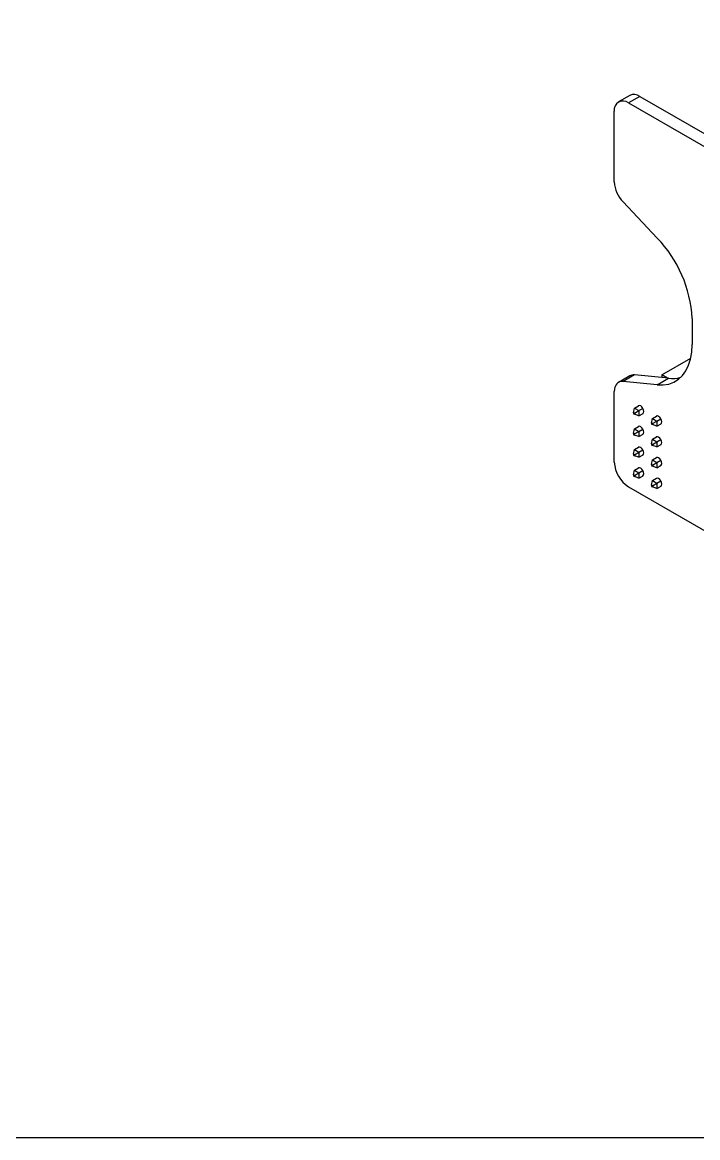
# Model space of a CAD drawing. Header units: millimetres. Extents: x 19 to 791, y 68 to 276.
# Drawn here: x 150.6 to 218.2, y 67.9 to 179.4 of the extents above; entities that cross this region are included whole.
import ezdxf

# ---------------------------------------------------------------- set-up
doc = ezdxf.new("R2010")
doc.units = ezdxf.units.MM
doc.header["$LTSCALE"] = 5
doc.linetypes.add('SLD-Solid', pattern=[0])

msp = doc.modelspace()

# ---------------------------------------------------------------- linework, layer by layer
at = {"color": 7, "linetype": 'SLD-Solid', "lineweight": 25}
for p, q in [((211.365, 172.071), (210.233, 171.418)), ((212.365, 171.972), (211.233, 171.319)), ((212.365, 171.972), (273.176, 136.866)), ((211.233, 171.319), (272.044, 136.213)), ((209.819, 163.428), (209.819, 170.502)), ((214.105, 157.812), (210.692, 161.415)), ((217.597, 149.761), (217.597, 147.151)), ((214.557, 144.127), (217.461, 145.804)), ((211.365, 144.034), (210.233, 143.38)), ((211.823, 144.123), (210.692, 143.47)), ((215.236, 143.785), (211.823, 144.123)), ((214.557, 144.127), (214.557, 143.852)), ((215.132, 143.795), (214.557, 144.127)), ((214.105, 143.132), (210.692, 143.47)), ((214.105, 143.132), (215.236, 143.785)), ((209.819, 135.391), (209.819, 142.465)), ((211.747, 140.347), (211.837, 140.814)), ((211.837, 140.814), (212.247, 141.051)), ((211.837, 140.814), (212.286, 140.555)), ((211.837, 140.296), (212.286, 140.555)), ((212.286, 140.555), (212.681, 140.783)), ((212.286, 140.555), (212.286, 140.036)), ((211.837, 140.296), (211.747, 140.347)), ((211.747, 140.347), (211.747, 140.244)), ((211.747, 140.244), (211.837, 140.192)), ((211.837, 140.192), (211.837, 140.296)), ((212.286, 140.036), (211.837, 140.192)), ((212.286, 140.036), (212.696, 140.273)), ((213.543, 139.311), (213.633, 139.777)), ((213.633, 139.777), (214.043, 140.014)), ((213.633, 139.777), (214.082, 139.518)), ((213.633, 139.259), (214.082, 139.518)), ((214.082, 139.518), (214.478, 139.747)), ((214.082, 139.518), (214.082, 139)), ((211.747, 138.273), (211.837, 138.74)), ((211.837, 138.74), (212.247, 138.977)), ((211.837, 138.74), (212.286, 138.481)), ((211.837, 138.222), (212.286, 138.481)), ((212.286, 138.481), (212.681, 138.709)), ((212.286, 138.481), (212.286, 137.962)), ((213.633, 139.259), (213.543, 139.311)), ((213.543, 139.311), (213.543, 139.207)), ((213.543, 139.207), (213.633, 139.155)), ((213.633, 139.155), (213.633, 139.259)), ((214.082, 139), (213.633, 139.155)), ((214.082, 139), (214.492, 139.236)), ((211.837, 138.222), (211.747, 138.273)), ((211.747, 138.273), (211.747, 138.17)), ((211.747, 138.17), (211.837, 138.118)), ((211.837, 138.118), (211.837, 138.222)), ((212.286, 137.962), (211.837, 138.118)), ((212.286, 137.962), (212.696, 138.199)), ((213.543, 137.237), (213.633, 137.703)), ((213.633, 137.185), (213.543, 137.237)), ((213.543, 137.237), (213.543, 137.133)), ((213.633, 137.703), (214.043, 137.94)), ((213.633, 137.703), (214.082, 137.444)), ((213.633, 137.185), (214.082, 137.444)), ((213.633, 137.081), (213.633, 137.185)), ((214.082, 137.444), (214.478, 137.673)), ((214.082, 137.444), (214.082, 136.926)), ((211.747, 136.199), (211.837, 136.666)), ((211.837, 136.148), (211.747, 136.199)), ((211.747, 136.199), (211.747, 136.096)), ((211.747, 136.096), (211.837, 136.044)), ((211.837, 136.666), (212.247, 136.903)), ((211.837, 136.666), (212.286, 136.407)), ((211.837, 136.148), (212.286, 136.407)), ((211.837, 136.044), (211.837, 136.148)), ((212.286, 136.407), (212.681, 136.635)), ((212.286, 136.407), (212.286, 135.888)), ((212.286, 135.888), (212.696, 136.125)), ((213.543, 137.133), (213.633, 137.081)), ((214.082, 136.926), (213.633, 137.081)), ((214.082, 136.926), (214.492, 137.162)), ((212.286, 135.888), (211.837, 136.044)), ((213.543, 135.163), (213.633, 135.629)), ((213.633, 135.111), (213.543, 135.163)), ((213.543, 135.163), (213.543, 135.059)), ((213.543, 135.059), (213.633, 135.007)), ((213.633, 135.629), (214.043, 135.866)), ((213.633, 135.629), (214.082, 135.37)), ((213.633, 135.111), (214.082, 135.37)), ((213.633, 135.007), (213.633, 135.111)), ((214.082, 134.852), (213.633, 135.007)), ((214.082, 135.37), (214.478, 135.599)), ((214.082, 135.37), (214.082, 134.852)), ((214.082, 134.852), (214.492, 135.088)), ((211.747, 134.125), (211.837, 134.592)), ((211.837, 134.074), (211.747, 134.125)), ((211.747, 134.125), (211.747, 134.022)), ((211.747, 134.022), (211.837, 133.97)), ((211.837, 134.592), (212.247, 134.829)), ((211.837, 134.592), (212.286, 134.333)), ((211.837, 134.074), (212.286, 134.333)), ((211.837, 133.97), (211.837, 134.074)), ((212.286, 133.814), (211.837, 133.97)), ((212.286, 134.333), (212.681, 134.561)), ((212.286, 134.333), (212.286, 133.814)), ((212.286, 133.814), (212.696, 134.051)), ((211.233, 132.941), (272.044, 97.836)), ((213.543, 133.089), (213.633, 133.555)), ((213.633, 133.037), (213.543, 133.089)), ((213.543, 133.089), (213.543, 132.985)), ((213.543, 132.985), (213.633, 132.933)), ((213.633, 133.555), (214.043, 133.792)), ((213.633, 133.555), (214.082, 133.296)), ((213.633, 133.037), (214.082, 133.296)), ((213.633, 132.933), (213.633, 133.037)), ((214.082, 132.778), (213.633, 132.933)), ((214.082, 133.296), (214.478, 133.524)), ((214.082, 133.296), (214.082, 132.778)), ((214.082, 132.778), (214.492, 133.014))]:
    msp.add_line(p, q, dxfattribs=at)
at = {"color": 3}
msp.add_lwpolyline([(18.768, 275.561), (556.333, 275.561), (556.333, 67.863), (18.768, 67.863)], close=True, dxfattribs=at)
at = {"color": 7, "linetype": 'SLD-Solid', "lineweight": 25, "flags": 128}
for points in [[(214.105, 143.132), (214.704, 143.122), (215.265, 143.212), (215.78, 143.403), (216.242, 143.691), (216.644, 144.072), (216.981, 144.541), (217.247, 145.092), (217.441, 145.716), (217.558, 146.406), (217.597, 147.151)], [(210.692, 143.47), (210.506, 143.469), (210.336, 143.429), (210.185, 143.35), (210.057, 143.235), (209.955, 143.085), (209.88, 142.904), (209.834, 142.696), (209.819, 142.465)], [(212.775, 140.47), (212.75, 140.624), (212.681, 140.783), (212.578, 140.923), (212.456, 141.021), (212.335, 141.063), (212.231, 141.043), (212.217, 141.034)], [(212.666, 140.256), (212.681, 140.264), (212.75, 140.343), (212.775, 140.47)], [(214.571, 139.433), (214.547, 139.588), (214.478, 139.747), (214.374, 139.886), (214.253, 139.984), (214.131, 140.026), (214.028, 140.006), (214.013, 139.997)], [(214.462, 139.219), (214.478, 139.227), (214.547, 139.306), (214.571, 139.433)], [(212.775, 138.396), (212.75, 138.55), (212.681, 138.709), (212.578, 138.849), (212.456, 138.947), (212.335, 138.989), (212.231, 138.969), (212.217, 138.96)], [(212.666, 138.182), (212.681, 138.19), (212.75, 138.269), (212.775, 138.396)], [(214.571, 137.359), (214.547, 137.513), (214.478, 137.673), (214.374, 137.812), (214.253, 137.91), (214.131, 137.952), (214.028, 137.932), (214.013, 137.923)], [(214.462, 137.145), (214.478, 137.153), (214.547, 137.232), (214.571, 137.359)], [(212.775, 136.322), (212.75, 136.476), (212.681, 136.635), (212.578, 136.775), (212.456, 136.873), (212.335, 136.915), (212.231, 136.895), (212.217, 136.886)], [(212.666, 136.108), (212.681, 136.116), (212.75, 136.195), (212.775, 136.322)], [(214.571, 135.285), (214.547, 135.439), (214.478, 135.599), (214.374, 135.738), (214.253, 135.836), (214.131, 135.878), (214.028, 135.858), (214.013, 135.849)], [(214.462, 135.071), (214.478, 135.079), (214.547, 135.158), (214.571, 135.285)], [(212.775, 134.248), (212.75, 134.402), (212.681, 134.561), (212.578, 134.701), (212.456, 134.799), (212.335, 134.841), (212.231, 134.821), (212.217, 134.812)], [(212.666, 134.034), (212.681, 134.042), (212.75, 134.121), (212.775, 134.248)], [(214.571, 133.211), (214.547, 133.365), (214.478, 133.524), (214.374, 133.664), (214.253, 133.762), (214.131, 133.804), (214.028, 133.784), (214.013, 133.775)], [(214.462, 132.997), (214.478, 133.005), (214.547, 133.084), (214.571, 133.211)]]:
    msp.add_lwpolyline(points, dxfattribs=at)
at = {"color": 7, "linetype": 'SLD-Solid', "lineweight": 25}
for centre, radius, start, end in [((211.779, 171.154), 1.006, 54.38242, 114.30712), ((210.681, 170.642), 0.873, 50.79671, 189.21404), ((212.933, 163.583), 3.118, 182.84935, 224.04755), ((205.189, 149.162), 12.422, 2.76391, 44.13299), ((211.73, 143.378), 0.75, 82.851, 119.13267), ((215.598, 146.957), 3.192, 263.4917, 285.76114), ((212.889, 135.53), 3.074, 182.60548, 237.39452)]:
    msp.add_arc(centre, radius, start, end, dxfattribs=at)

doc.saveas('drawing.dxf')
